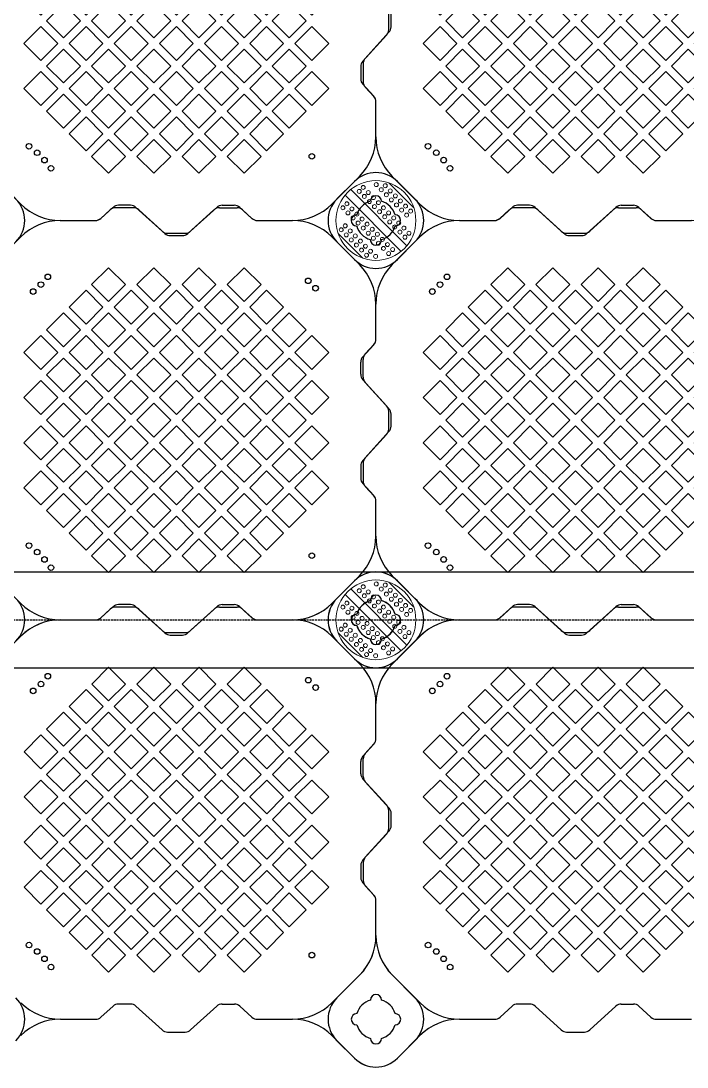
# Model space of a CAD drawing. Header units: millimetres. Extents: x -1612139 to -1260738, y 1141106 to 1536160.
# Drawn here: x -1424085 to -1423250, y 1157087 to 1158397 of the extents above; entities that cross this region are included whole.
import ezdxf

# ---------------------------------------------------------------- set-up
doc = ezdxf.new("R2010")
doc.units = ezdxf.units.MM
doc.header["$LTSCALE"] = 10
doc.linetypes.add('-6_350_HOLE$0$DASH', pattern=[0.35, 0.25, -0.1])
doc.layers.get('0').update_dxf_attribs({"linetype": 'CONTINUOUS'})
doc.layers.add('2维浮筒', color=150, linetype='CONTINUOUS', lineweight=9)
doc.layers.add('苗木图例', color=116, linetype='CONTINUOUS', lineweight=15)
doc.layers.add('面板', color=253, linetype='CONTINUOUS')

# ---------------------------------------------------------------- blocks, each defined once
blk = doc.blocks.new('旗华浮筒')
at = {"layer": '面板'}
for p, q in [((-548.8, 526.9), (-526.9, 548.8)), ((-473.2, 548.8), (-444.8, 520.5)), ((-26.8, 548.8), (-55.2, 520.5)), ((26.9, 548.8), (48.8, 526.9)), ((-332.9, 513.4), (-344.7, 502.6)), ((-303.9, 516), (-326.1, 516)), ((-297.1, 513.4), (-264.4, 483.6)), ((-202.9, 513.4), (-235.6, 483.6)), ((-196.1, 516), (-173.9, 516)), ((-167.1, 513.4), (-155.3, 502.6)), ((-395.4, 500), (-351.5, 500)), ((-148.5, 500), (-104.7, 500)), ((-548.8, 473.2), (-520.5, 444.8)), ((-479.5, 444.8), (-444.8, 479.5)), ((-257.6, 481), (-242.4, 481)), ((-20.5, 444.8), (-55.2, 479.5)), ((48.8, 473.2), (20.5, 444.8)), ((-500, 351.5), (-500, 395.4)), ((0, 351.3), (0, 395.4)), ((-513.4, 332.9), (-502.6, 344.7)), ((-16.4, 329.4), (-2.6, 344.5)), ((-516, 303.9), (-516, 326.1)), ((-19, 307.4), (-19, 322.6)), ((-513.4, 297.1), (-483.6, 264.4)), ((-16.4, 300.6), (13.4, 267.9)), ((-481, 242.4), (-481, 257.6)), ((16, 238.9), (16, 261.1)), ((-513.4, 202.9), (-483.6, 235.6)), ((-16.4, 199.4), (13.4, 232.1)), ((-516, 196.1), (-516, 173.9)), ((-19, 192.6), (-19, 177.4)), ((-16.4, 170.6), (-2.6, 155.5)), ((-513.4, 167.1), (-502.6, 155.3)), ((-500, 104.7), (-500, 148.5)), ((0, 104.7), (0, 148.7)), ((-548.8, 26.8), (-520.5, 55.2)), ((-444.8, 20.5), (-479.5, 55.2)), ((-55.2, 20.5), (-20.5, 55.2)), ((48.8, 26.8), (20.5, 55.2)), ((-329.4, 16.4), (-344.5, 2.6)), ((-307.4, 19), (-322.6, 19)), ((-300.6, 16.4), (-267.9, -13.4)), ((-199.4, 16.4), (-232.1, -13.4)), ((-192.6, 19), (-177.4, 19)), ((-170.6, 16.4), (-155.5, 2.6)), ((-395.4, 0), (-351.3, 0)), ((-148.7, 0), (-104.7, 0)), ((-473.2, -48.8), (-444.8, -20.5)), ((-261.1, -16), (-238.9, -16)), ((-26.8, -48.8), (-55.2, -20.5)), ((-526.9, -48.8), (-548.8, -26.9)), ((48.8, -26.9), (26.9, -48.8))]:
    blk.add_line(p, q, dxfattribs=at)
for points in [[(-334.9, 398.5), (-313.6, 419.7), (-334.9, 440.9), (-356.1, 419.7)], [(-278.3, 398.5), (-257.1, 419.7), (-278.3, 440.9), (-299.5, 419.7)], [(-221.7, 398.5), (-200.5, 419.7), (-221.7, 440.9), (-242.9, 419.7)], [(-165.1, 398.5), (-143.9, 419.7), (-165.1, 440.9), (-186.4, 419.7)], [(-363.1, 370.2), (-341.9, 391.4), (-363.1, 412.6), (-384.4, 391.4)], [(-306.6, 370.2), (-285.4, 391.4), (-306.6, 412.6), (-327.8, 391.4)], [(-250, 370.2), (-228.8, 391.4), (-250, 412.6), (-271.2, 391.4)], [(-193.4, 370.2), (-172.2, 391.4), (-193.4, 412.6), (-214.6, 391.4)], [(-136.9, 370.2), (-115.6, 391.4), (-136.9, 412.6), (-158.1, 391.4)], [(-391.4, 341.9), (-370.2, 363.1), (-391.4, 384.4), (-412.6, 363.1)], [(-334.9, 341.9), (-313.6, 363.1), (-334.9, 384.4), (-356.1, 363.1)], [(-278.3, 341.9), (-257.1, 363.1), (-278.3, 384.4), (-299.5, 363.1)], [(-221.7, 341.9), (-200.5, 363.1), (-221.7, 384.4), (-242.9, 363.1)], [(-165.1, 341.9), (-143.9, 363.1), (-165.1, 384.4), (-186.4, 363.1)], [(-108.6, 341.9), (-87.4, 363.1), (-108.6, 384.4), (-129.8, 363.1)], [(-419.7, 313.6), (-398.5, 334.9), (-419.7, 356.1), (-440.9, 334.9)], [(-363.1, 313.6), (-341.9, 334.9), (-363.1, 356.1), (-384.4, 334.9)], [(-306.6, 313.6), (-285.4, 334.9), (-306.6, 356.1), (-327.8, 334.9)], [(-250, 313.6), (-228.8, 334.9), (-250, 356.1), (-271.2, 334.9)], [(-193.4, 313.6), (-172.2, 334.9), (-193.4, 356.1), (-214.6, 334.9)], [(-136.9, 313.6), (-115.6, 334.9), (-136.9, 356.1), (-158.1, 334.9)], [(-80.3, 313.6), (-59.1, 334.9), (-80.3, 356.1), (-101.5, 334.9)], [(-391.4, 285.4), (-370.2, 306.6), (-391.4, 327.8), (-412.6, 306.6)], [(-334.9, 285.4), (-313.6, 306.6), (-334.9, 327.8), (-356.1, 306.6)], [(-278.3, 285.4), (-257.1, 306.6), (-278.3, 327.8), (-299.5, 306.6)], [(-221.7, 285.4), (-200.5, 306.6), (-221.7, 327.8), (-242.9, 306.6)], [(-165.1, 285.4), (-143.9, 306.6), (-165.1, 327.8), (-186.4, 306.6)], [(-108.6, 285.4), (-87.4, 306.6), (-108.6, 327.8), (-129.8, 306.6)], [(-419.7, 257.1), (-398.5, 278.3), (-419.7, 299.5), (-440.9, 278.3)], [(-363.1, 257.1), (-341.9, 278.3), (-363.1, 299.5), (-384.4, 278.3)], [(-306.6, 257.1), (-285.4, 278.3), (-306.6, 299.5), (-327.8, 278.3)], [(-250, 257.1), (-228.8, 278.3), (-250, 299.5), (-271.2, 278.3)], [(-193.4, 257.1), (-172.2, 278.3), (-193.4, 299.5), (-214.6, 278.3)], [(-136.9, 257.1), (-115.6, 278.3), (-136.9, 299.5), (-158.1, 278.3)], [(-80.3, 257.1), (-59.1, 278.3), (-80.3, 299.5), (-101.5, 278.3)], [(-391.4, 228.8), (-370.2, 250), (-391.4, 271.2), (-412.6, 250)], [(-334.9, 228.8), (-313.6, 250), (-334.9, 271.2), (-356.1, 250)], [(-278.3, 228.8), (-257.1, 250), (-278.3, 271.2), (-299.5, 250)], [(-221.7, 228.8), (-200.5, 250), (-221.7, 271.2), (-242.9, 250)], [(-165.1, 228.8), (-143.9, 250), (-165.1, 271.2), (-186.4, 250)], [(-108.6, 228.8), (-87.4, 250), (-108.6, 271.2), (-129.8, 250)], [(-419.7, 200.5), (-398.5, 221.7), (-419.7, 242.9), (-440.9, 221.7)], [(-363.1, 200.5), (-341.9, 221.7), (-363.1, 242.9), (-384.4, 221.7)], [(-306.6, 200.5), (-285.4, 221.7), (-306.6, 242.9), (-327.8, 221.7)], [(-250, 200.5), (-228.8, 221.7), (-250, 242.9), (-271.2, 221.7)], [(-193.4, 200.5), (-172.2, 221.7), (-193.4, 242.9), (-214.6, 221.7)], [(-136.9, 200.5), (-115.6, 221.7), (-136.9, 242.9), (-158.1, 221.7)], [(-80.3, 200.5), (-59.1, 221.7), (-80.3, 242.9), (-101.5, 221.7)], [(-391.4, 172.2), (-370.2, 193.4), (-391.4, 214.6), (-412.6, 193.4)], [(-334.9, 172.2), (-313.6, 193.4), (-334.9, 214.6), (-356.1, 193.4)], [(-278.3, 172.2), (-257.1, 193.4), (-278.3, 214.6), (-299.5, 193.4)], [(-221.7, 172.2), (-200.5, 193.4), (-221.7, 214.6), (-242.9, 193.4)], [(-165.1, 172.2), (-143.9, 193.4), (-165.1, 214.6), (-186.4, 193.4)], [(-108.6, 172.2), (-87.4, 193.4), (-108.6, 214.6), (-129.8, 193.4)], [(-419.7, 143.9), (-398.5, 165.1), (-419.7, 186.4), (-440.9, 165.1)], [(-363.1, 143.9), (-341.9, 165.1), (-363.1, 186.4), (-384.4, 165.1)], [(-306.6, 143.9), (-285.4, 165.1), (-306.6, 186.4), (-327.8, 165.1)], [(-250, 143.9), (-228.8, 165.1), (-250, 186.4), (-271.2, 165.1)], [(-193.4, 143.9), (-172.2, 165.1), (-193.4, 186.4), (-214.6, 165.1)], [(-136.9, 143.9), (-115.6, 165.1), (-136.9, 186.4), (-158.1, 165.1)], [(-80.3, 143.9), (-59.1, 165.1), (-80.3, 186.4), (-101.5, 165.1)], [(-391.4, 115.6), (-370.2, 136.9), (-391.4, 158.1), (-412.6, 136.9)], [(-334.9, 115.6), (-313.6, 136.9), (-334.9, 158.1), (-356.1, 136.9)], [(-278.3, 115.6), (-257.1, 136.9), (-278.3, 158.1), (-299.5, 136.9)], [(-221.7, 115.6), (-200.5, 136.9), (-221.7, 158.1), (-242.9, 136.9)], [(-165.1, 115.6), (-143.9, 136.9), (-165.1, 158.1), (-186.4, 136.9)], [(-108.6, 115.6), (-87.4, 136.9), (-108.6, 158.1), (-129.8, 136.9)], [(-363.1, 87.4), (-341.9, 108.6), (-363.1, 129.8), (-384.4, 108.6)], [(-306.6, 87.4), (-285.4, 108.6), (-306.6, 129.8), (-327.8, 108.6)], [(-250, 87.4), (-228.8, 108.6), (-250, 129.8), (-271.2, 108.6)], [(-193.4, 87.4), (-172.2, 108.6), (-193.4, 129.8), (-214.6, 108.6)], [(-136.9, 87.4), (-115.6, 108.6), (-136.9, 129.8), (-158.1, 108.6)], [(-334.9, 59.1), (-313.6, 80.3), (-334.9, 101.5), (-356.1, 80.3)], [(-278.3, 59.1), (-257.1, 80.3), (-278.3, 101.5), (-299.5, 80.3)], [(-221.7, 59.1), (-200.5, 80.3), (-221.7, 101.5), (-242.9, 80.3)], [(-165.1, 59.1), (-143.9, 80.3), (-165.1, 101.5), (-186.4, 80.3)]]:
    blk.add_lwpolyline(points, close=True, dxfattribs=at)
for centre in [(-411, 429.4), (-419.7, 419.7), (-84.8, 424.4), (-429.4, 411), (-75.6, 415.2), (-434.7, 92.9), (-424.4, 84.8), (-415.2, 75.6), (-80.3, 80.3), (-407.1, 65.3)]:
    blk.add_circle(centre, 3.5, dxfattribs=at)
for centre, radius, start, end in [((-500, 522), 38, 45, 135), ((0, 522), 38, 45, 135), ((-522, 500), 38, 135, 225), ((-500, 500), 25, 106.2602, 163.7398), ((-500, 524), 7, 0, 180), ((-500, 500), 25, 16.2602, 73.7398), ((0, 500), 25, 106.2602, 163.7398), ((0, 524), 7, 0, 180), ((0, 500), 25, 16.2602, 73.7398), ((22, 500), 38, 315, 45), ((-395.3, 570), 70, 225, 270), ((-326.1, 506), 10, 90, 132.2737), ((-303.9, 506), 10, 47.7263, 90), ((-196.1, 506), 10, 90, 132.2737), ((-173.9, 506), 10, 47.7263, 90), ((-104.7, 570), 70, 270, 315), ((-524, 500), 7, 90, 270), ((-476, 500), 7, 270, 90), ((-395.3, 430), 70, 90, 135), ((-351.5, 510), 10, 270, 312.2737), ((-148.5, 510), 10, 227.7263, 270), ((-104.7, 430), 70, 45, 90), ((-24, 500), 7, 90, 270), ((24, 500), 7, 270, 90), ((-500, 500), 25, 196.2602, 253.7398), ((-500, 500), 25, 286.2602, 343.7398), ((0, 500), 25, 196.2602, 253.7398), ((0, 500), 25, 286.2602, 343.7398), ((-500, 476), 7, 180, 0), ((-257.6, 491), 10, 227.7263, 270), ((-242.4, 491), 10, 270, 312.2737), ((0, 476), 7, 180, 0), ((-570, 395.3), 70, 0, 45), ((-430, 395.3), 70, 135, 180), ((-70, 395.3), 70, 0, 45), ((70, 395.3), 70, 135, 180), ((-510, 351.5), 10, 317.7263, 0), ((-10, 351.3), 10, 317.7263, 0), ((-506, 326.1), 10, 137.7263, 180), ((-9, 322.6), 10, 137.7263, 180), ((-506, 303.9), 10, 180, 222.2737), ((-9, 307.4), 10, 180, 222.2737), ((-491, 257.6), 10, 0, 42.2737), ((6, 261.1), 10, 0, 42.2737), ((-491, 242.4), 10, 317.7263, 0), ((6, 238.9), 10, 317.7263, 0), ((-506, 196.1), 10, 137.7263, 180), ((-9, 192.6), 10, 137.7263, 180), ((-506, 173.9), 10, 180, 222.2737), ((-9, 177.4), 10, 180, 222.2737), ((-510, 148.5), 10, 0, 42.2737), ((-10, 148.7), 10, 0, 42.2737), ((-570, 104.7), 70, 315, 0), ((-430, 104.7), 70, 180, 225), ((-70, 104.7), 70, 315, 0), ((70, 104.7), 70, 180, 225), ((-522, 0), 38, 135, 225), ((-500, 24), 7, 0, 180), ((0, 24), 7, 0, 180), ((22, 0), 38, 315, 45), ((-500, 0), 25, 106.2602, 163.7398), ((-500, 0), 25, 16.2602, 73.7398), ((-395.3, 70), 70, 225, 270), ((-322.6, 9), 10, 90, 132.2737), ((-307.4, 9), 10, 47.7263, 90), ((-192.6, 9), 10, 90, 132.2737), ((-177.4, 9), 10, 47.7263, 90), ((-104.7, 70), 70, 270, 315), ((0, 0), 25, 106.2602, 163.7398), ((0, 0), 25, 16.2602, 73.7398), ((-524, 0), 7, 90, 270), ((-476, 0), 7, 270, 90), ((-395.3, -70), 70, 90, 135), ((-351.3, 10), 10, 270, 312.2737), ((-148.7, 10), 10, 227.7263, 270), ((-104.7, -70), 70, 45, 90), ((-24, 0), 7, 90, 270), ((24, 0), 7, 270, 90), ((-500, 0), 25, 196.2602, 253.7398), ((-500, 0), 25, 286.2602, 343.7398), ((0, 0), 25, 196.2602, 253.7398), ((0, 0), 25, 286.2602, 343.7398), ((-500, -24), 7, 180, 0), ((-261.1, -6), 10, 227.7263, 270), ((-238.9, -6), 10, 270, 312.2737), ((0, -24), 7, 180, 0), ((-500, -22), 38, 225, 315), ((0, -22), 38, 225, 315)]:
    blk.add_arc(centre, radius, start, end, dxfattribs=at)
blk = doc.blocks.new('getr')
at = {"layer": '面板'}
for p, q in [((47816.2, -33155), (47787.9, -33183.4)), ((47794.2, -33177), (47816.2, -33155)), ((47869.9, -33155), (47898.2, -33183.4)), ((47870, -33155), (47891.9, -33177)), ((47510.2, -33190.5), (47498.3, -33201.3)), ((47539.2, -33187.9), (47516.9, -33187.9)), ((47545.9, -33190.5), (47578.7, -33220.3)), ((47640.2, -33190.5), (47607.4, -33220.3)), ((47646.9, -33187.9), (47669.2, -33187.9)), ((47675.9, -33190.5), (47687.8, -33201.3)), ((48010.2, -33190.5), (47998.3, -33201.3)), ((48039.2, -33187.9), (48016.9, -33187.9)), ((48045.9, -33190.5), (48078.7, -33220.3)), ((48140.2, -33190.5), (48107.4, -33220.3)), ((48146.9, -33187.9), (48169.2, -33187.9)), ((48175.9, -33190.5), (48187.8, -33201.3)), ((47447.7, -33203.9), (47491.6, -33203.9)), ((47694.5, -33203.9), (47738.3, -33203.9)), ((47947.7, -33203.9), (47991.6, -33203.9)), ((48194.5, -33203.9), (48238.3, -33203.9)), ((47585.4, -33222.9), (47600.7, -33222.9)), ((47822.6, -33259.1), (47787.8, -33224.4)), ((47794.2, -33230.7), (47822.6, -33259)), ((47863.6, -33259.1), (47898.3, -33224.4)), ((47891.9, -33230.7), (47863.6, -33259)), ((48085.4, -33222.9), (48100.7, -33222.9)), ((47843.1, -33352.6), (47843.1, -33308.5)), ((47843.1, -33352.4), (47843.1, -33308.5)), ((47826.7, -33374.5), (47840.5, -33359.3)), ((47829.7, -33371), (47840.5, -33359.1)), ((47824.1, -33396.5), (47824.1, -33381.2)), ((47827.1, -33400), (47827.1, -33377.7)), ((47826.7, -33403.2), (47856.5, -33436)), ((47829.7, -33406.7), (47859.5, -33439.5)), ((47859.1, -33465), (47859.1, -33442.7)), ((47862.1, -33461.5), (47862.1, -33446.2)), ((47826.7, -33504.5), (47856.5, -33471.7)), ((47829.7, -33501), (47859.5, -33468.2)), ((47824.1, -33511.2), (47824.1, -33526.5)), ((47827.1, -33507.7), (47827.1, -33530)), ((47826.7, -33533.2), (47840.5, -33548.4)), ((47829.7, -33536.7), (47840.5, -33548.6)), ((47843.1, -33599.1), (47843.1, -33555.1)), ((47843.1, -33599.1), (47843.1, -33555.3)), ((47787.8, -33683.4), (47822.6, -33648.6)), ((47794.2, -33677), (47822.6, -33648.7)), ((47898.3, -33683.4), (47863.6, -33648.6)), ((47891.9, -33677), (47863.6, -33648.7)), ((47513.7, -33687.5), (47498.5, -33701.3)), ((47535.7, -33684.9), (47520.4, -33684.9)), ((47542.4, -33687.5), (47575.2, -33717.3)), ((47643.7, -33687.5), (47610.9, -33717.3)), ((47650.4, -33684.9), (47665.7, -33684.9)), ((47672.4, -33687.5), (47687.6, -33701.3)), ((48013.7, -33687.5), (47998.5, -33701.3)), ((48035.7, -33684.9), (48020.4, -33684.9)), ((48042.4, -33687.5), (48075.2, -33717.3)), ((48143.7, -33687.5), (48110.9, -33717.3)), ((48150.4, -33684.9), (48165.7, -33684.9)), ((48172.4, -33687.5), (48187.6, -33701.3)), ((47447.7, -33703.9), (47491.8, -33703.9)), ((47694.3, -33703.9), (47738.3, -33703.9)), ((47947.7, -33703.9), (47991.8, -33703.9)), ((48194.3, -33703.9), (48238.3, -33703.9)), ((47581.9, -33719.9), (47604.2, -33719.9)), ((47816.2, -33752.7), (47787.9, -33724.4)), ((47869.9, -33752.7), (47898.2, -33724.4)), ((48081.9, -33719.9), (48104.2, -33719.9)), ((47816.2, -33752.7), (47794.2, -33730.8)), ((47891.9, -33730.8), (47870, -33752.7))]:
    blk.add_line(p, q, dxfattribs=at)
for points in [[(47508.2, -33305.4), (47529.4, -33284.2), (47508.2, -33263), (47487, -33284.2)], [(47564.8, -33305.4), (47586, -33284.2), (47564.8, -33263), (47543.6, -33284.2)], [(47621.4, -33305.4), (47642.6, -33284.2), (47621.4, -33263), (47600.1, -33284.2)], [(47677.9, -33305.4), (47699.1, -33284.2), (47677.9, -33263), (47656.7, -33284.2)], [(48008.2, -33305.4), (48029.4, -33284.2), (48008.2, -33263), (47987, -33284.2)], [(48064.8, -33305.4), (48086, -33284.2), (48064.8, -33263), (48043.6, -33284.2)], [(48121.4, -33305.4), (48142.6, -33284.2), (48121.4, -33263), (48100.1, -33284.2)], [(48177.9, -33305.4), (48199.1, -33284.2), (48177.9, -33263), (48156.7, -33284.2)], [(47479.9, -33333.7), (47501.2, -33312.5), (47479.9, -33291.2), (47458.7, -33312.5)], [(47536.5, -33333.7), (47557.7, -33312.5), (47536.5, -33291.2), (47515.3, -33312.5)], [(47593.1, -33333.7), (47614.3, -33312.5), (47593.1, -33291.2), (47571.9, -33312.5)], [(47649.6, -33333.7), (47670.9, -33312.5), (47649.6, -33291.2), (47628.4, -33312.5)], [(47706.2, -33333.7), (47727.4, -33312.5), (47706.2, -33291.2), (47685, -33312.5)], [(47979.9, -33333.7), (48001.2, -33312.5), (47979.9, -33291.2), (47958.7, -33312.5)], [(48036.5, -33333.7), (48057.7, -33312.5), (48036.5, -33291.2), (48015.3, -33312.5)], [(48093.1, -33333.7), (48114.3, -33312.5), (48093.1, -33291.2), (48071.9, -33312.5)], [(48149.6, -33333.7), (48170.9, -33312.5), (48149.6, -33291.2), (48128.4, -33312.5)], [(48206.2, -33333.7), (48227.4, -33312.5), (48206.2, -33291.2), (48185, -33312.5)], [(47451.7, -33361.9), (47472.9, -33340.7), (47451.7, -33319.5), (47430.4, -33340.7)], [(47508.2, -33361.9), (47529.4, -33340.7), (47508.2, -33319.5), (47487, -33340.7)], [(47564.8, -33361.9), (47586, -33340.7), (47564.8, -33319.5), (47543.6, -33340.7)], [(47621.4, -33361.9), (47642.6, -33340.7), (47621.4, -33319.5), (47600.1, -33340.7)], [(47677.9, -33361.9), (47699.1, -33340.7), (47677.9, -33319.5), (47656.7, -33340.7)], [(47734.5, -33361.9), (47755.7, -33340.7), (47734.5, -33319.5), (47713.3, -33340.7)], [(47951.7, -33361.9), (47972.9, -33340.7), (47951.7, -33319.5), (47930.4, -33340.7)], [(48008.2, -33361.9), (48029.4, -33340.7), (48008.2, -33319.5), (47987, -33340.7)], [(48064.8, -33361.9), (48086, -33340.7), (48064.8, -33319.5), (48043.6, -33340.7)], [(48121.4, -33361.9), (48142.6, -33340.7), (48121.4, -33319.5), (48100.1, -33340.7)], [(48177.9, -33361.9), (48199.1, -33340.7), (48177.9, -33319.5), (48156.7, -33340.7)], [(48234.5, -33361.9), (48255.7, -33340.7), (48234.5, -33319.5), (48213.3, -33340.7)], [(47423.4, -33390.2), (47444.6, -33369), (47423.4, -33347.8), (47402.2, -33369)], [(47479.9, -33390.2), (47501.2, -33369), (47479.9, -33347.8), (47458.7, -33369)], [(47536.5, -33390.2), (47557.7, -33369), (47536.5, -33347.8), (47515.3, -33369)], [(47593.1, -33390.2), (47614.3, -33369), (47593.1, -33347.8), (47571.9, -33369)], [(47649.6, -33390.2), (47670.9, -33369), (47649.6, -33347.8), (47628.4, -33369)], [(47706.2, -33390.2), (47727.4, -33369), (47706.2, -33347.8), (47685, -33369)], [(47762.8, -33390.2), (47784, -33369), (47762.8, -33347.8), (47741.6, -33369)], [(47923.4, -33390.2), (47944.6, -33369), (47923.4, -33347.8), (47902.2, -33369)], [(47979.9, -33390.2), (48001.2, -33369), (47979.9, -33347.8), (47958.7, -33369)], [(48036.5, -33390.2), (48057.7, -33369), (48036.5, -33347.8), (48015.3, -33369)], [(48093.1, -33390.2), (48114.3, -33369), (48093.1, -33347.8), (48071.9, -33369)], [(48149.6, -33390.2), (48170.9, -33369), (48149.6, -33347.8), (48128.4, -33369)], [(48206.2, -33390.2), (48227.4, -33369), (48206.2, -33347.8), (48185, -33369)], [(47451.7, -33418.5), (47472.9, -33397.3), (47451.7, -33376.1), (47430.4, -33397.3)], [(47508.2, -33418.5), (47529.4, -33397.3), (47508.2, -33376.1), (47487, -33397.3)], [(47564.8, -33418.5), (47586, -33397.3), (47564.8, -33376.1), (47543.6, -33397.3)], [(47621.4, -33418.5), (47642.6, -33397.3), (47621.4, -33376.1), (47600.1, -33397.3)], [(47677.9, -33418.5), (47699.1, -33397.3), (47677.9, -33376.1), (47656.7, -33397.3)], [(47734.5, -33418.5), (47755.7, -33397.3), (47734.5, -33376.1), (47713.3, -33397.3)], [(47951.7, -33418.5), (47972.9, -33397.3), (47951.7, -33376.1), (47930.4, -33397.3)], [(48008.2, -33418.5), (48029.4, -33397.3), (48008.2, -33376.1), (47987, -33397.3)], [(48064.8, -33418.5), (48086, -33397.3), (48064.8, -33376.1), (48043.6, -33397.3)], [(48121.4, -33418.5), (48142.6, -33397.3), (48121.4, -33376.1), (48100.1, -33397.3)], [(48177.9, -33418.5), (48199.1, -33397.3), (48177.9, -33376.1), (48156.7, -33397.3)], [(48234.5, -33418.5), (48255.7, -33397.3), (48234.5, -33376.1), (48213.3, -33397.3)], [(47423.4, -33446.8), (47444.6, -33425.6), (47423.4, -33404.4), (47402.2, -33425.6)], [(47479.9, -33446.8), (47501.2, -33425.6), (47479.9, -33404.4), (47458.7, -33425.6)], [(47536.5, -33446.8), (47557.7, -33425.6), (47536.5, -33404.4), (47515.3, -33425.6)], [(47593.1, -33446.8), (47614.3, -33425.6), (47593.1, -33404.4), (47571.9, -33425.6)], [(47649.6, -33446.8), (47670.9, -33425.6), (47649.6, -33404.4), (47628.4, -33425.6)], [(47706.2, -33446.8), (47727.4, -33425.6), (47706.2, -33404.4), (47685, -33425.6)], [(47762.8, -33446.8), (47784, -33425.6), (47762.8, -33404.4), (47741.6, -33425.6)], [(47923.4, -33446.8), (47944.6, -33425.6), (47923.4, -33404.4), (47902.2, -33425.6)], [(47979.9, -33446.8), (48001.2, -33425.6), (47979.9, -33404.4), (47958.7, -33425.6)], [(48036.5, -33446.8), (48057.7, -33425.6), (48036.5, -33404.4), (48015.3, -33425.6)], [(48093.1, -33446.8), (48114.3, -33425.6), (48093.1, -33404.4), (48071.9, -33425.6)], [(48149.6, -33446.8), (48170.9, -33425.6), (48149.6, -33404.4), (48128.4, -33425.6)], [(48206.2, -33446.8), (48227.4, -33425.6), (48206.2, -33404.4), (48185, -33425.6)], [(47451.7, -33475.1), (47472.9, -33453.9), (47451.7, -33432.7), (47430.4, -33453.9)], [(47508.2, -33475.1), (47529.4, -33453.9), (47508.2, -33432.7), (47487, -33453.9)], [(47564.8, -33475.1), (47586, -33453.9), (47564.8, -33432.7), (47543.6, -33453.9)], [(47621.4, -33475.1), (47642.6, -33453.9), (47621.4, -33432.7), (47600.1, -33453.9)], [(47677.9, -33475.1), (47699.1, -33453.9), (47677.9, -33432.7), (47656.7, -33453.9)], [(47734.5, -33475.1), (47755.7, -33453.9), (47734.5, -33432.7), (47713.3, -33453.9)], [(47951.7, -33475.1), (47972.9, -33453.9), (47951.7, -33432.7), (47930.4, -33453.9)], [(48008.2, -33475.1), (48029.4, -33453.9), (48008.2, -33432.7), (47987, -33453.9)], [(48064.8, -33475.1), (48086, -33453.9), (48064.8, -33432.7), (48043.6, -33453.9)], [(48121.4, -33475.1), (48142.6, -33453.9), (48121.4, -33432.7), (48100.1, -33453.9)], [(48177.9, -33475.1), (48199.1, -33453.9), (48177.9, -33432.7), (48156.7, -33453.9)], [(48234.5, -33475.1), (48255.7, -33453.9), (48234.5, -33432.7), (48213.3, -33453.9)], [(47423.4, -33503.4), (47444.6, -33482.2), (47423.4, -33460.9), (47402.2, -33482.2)], [(47479.9, -33503.4), (47501.2, -33482.2), (47479.9, -33460.9), (47458.7, -33482.2)], [(47536.5, -33503.4), (47557.7, -33482.2), (47536.5, -33460.9), (47515.3, -33482.2)], [(47593.1, -33503.4), (47614.3, -33482.2), (47593.1, -33460.9), (47571.9, -33482.2)], [(47649.6, -33503.4), (47670.9, -33482.2), (47649.6, -33460.9), (47628.4, -33482.2)], [(47706.2, -33503.4), (47727.4, -33482.2), (47706.2, -33460.9), (47685, -33482.2)], [(47762.8, -33503.4), (47784, -33482.2), (47762.8, -33460.9), (47741.6, -33482.2)], [(47923.4, -33503.4), (47944.6, -33482.2), (47923.4, -33460.9), (47902.2, -33482.2)], [(47979.9, -33503.4), (48001.2, -33482.2), (47979.9, -33460.9), (47958.7, -33482.2)], [(48036.5, -33503.4), (48057.7, -33482.2), (48036.5, -33460.9), (48015.3, -33482.2)], [(48093.1, -33503.4), (48114.3, -33482.2), (48093.1, -33460.9), (48071.9, -33482.2)], [(48149.6, -33503.4), (48170.9, -33482.2), (48149.6, -33460.9), (48128.4, -33482.2)], [(48206.2, -33503.4), (48227.4, -33482.2), (48206.2, -33460.9), (48185, -33482.2)], [(47451.7, -33531.7), (47472.9, -33510.4), (47451.7, -33489.2), (47430.4, -33510.4)], [(47508.2, -33531.7), (47529.4, -33510.4), (47508.2, -33489.2), (47487, -33510.4)], [(47564.8, -33531.7), (47586, -33510.4), (47564.8, -33489.2), (47543.6, -33510.4)], [(47621.4, -33531.7), (47642.6, -33510.4), (47621.4, -33489.2), (47600.1, -33510.4)], [(47677.9, -33531.7), (47699.1, -33510.4), (47677.9, -33489.2), (47656.7, -33510.4)], [(47734.5, -33531.7), (47755.7, -33510.4), (47734.5, -33489.2), (47713.3, -33510.4)], [(47951.7, -33531.7), (47972.9, -33510.4), (47951.7, -33489.2), (47930.4, -33510.4)], [(48008.2, -33531.7), (48029.4, -33510.4), (48008.2, -33489.2), (47987, -33510.4)], [(48064.8, -33531.7), (48086, -33510.4), (48064.8, -33489.2), (48043.6, -33510.4)], [(48121.4, -33531.7), (48142.6, -33510.4), (48121.4, -33489.2), (48100.1, -33510.4)], [(48177.9, -33531.7), (48199.1, -33510.4), (48177.9, -33489.2), (48156.7, -33510.4)], [(48234.5, -33531.7), (48255.7, -33510.4), (48234.5, -33489.2), (48213.3, -33510.4)], [(47423.4, -33559.9), (47444.6, -33538.7), (47423.4, -33517.5), (47402.2, -33538.7)], [(47479.9, -33559.9), (47501.2, -33538.7), (47479.9, -33517.5), (47458.7, -33538.7)], [(47536.5, -33559.9), (47557.7, -33538.7), (47536.5, -33517.5), (47515.3, -33538.7)], [(47593.1, -33559.9), (47614.3, -33538.7), (47593.1, -33517.5), (47571.9, -33538.7)], [(47649.6, -33559.9), (47670.9, -33538.7), (47649.6, -33517.5), (47628.4, -33538.7)], [(47706.2, -33559.9), (47727.4, -33538.7), (47706.2, -33517.5), (47685, -33538.7)], [(47762.8, -33559.9), (47784, -33538.7), (47762.8, -33517.5), (47741.6, -33538.7)], [(47923.4, -33559.9), (47944.6, -33538.7), (47923.4, -33517.5), (47902.2, -33538.7)], [(47979.9, -33559.9), (48001.2, -33538.7), (47979.9, -33517.5), (47958.7, -33538.7)], [(48036.5, -33559.9), (48057.7, -33538.7), (48036.5, -33517.5), (48015.3, -33538.7)], [(48093.1, -33559.9), (48114.3, -33538.7), (48093.1, -33517.5), (48071.9, -33538.7)], [(48149.6, -33559.9), (48170.9, -33538.7), (48149.6, -33517.5), (48128.4, -33538.7)], [(48206.2, -33559.9), (48227.4, -33538.7), (48206.2, -33517.5), (48185, -33538.7)], [(47451.7, -33588.2), (47472.9, -33567), (47451.7, -33545.8), (47430.4, -33567)], [(47508.2, -33588.2), (47529.4, -33567), (47508.2, -33545.8), (47487, -33567)], [(47564.8, -33588.2), (47586, -33567), (47564.8, -33545.8), (47543.6, -33567)], [(47621.4, -33588.2), (47642.6, -33567), (47621.4, -33545.8), (47600.1, -33567)], [(47677.9, -33588.2), (47699.1, -33567), (47677.9, -33545.8), (47656.7, -33567)], [(47734.5, -33588.2), (47755.7, -33567), (47734.5, -33545.8), (47713.3, -33567)], [(47951.7, -33588.2), (47972.9, -33567), (47951.7, -33545.8), (47930.4, -33567)], [(48008.2, -33588.2), (48029.4, -33567), (48008.2, -33545.8), (47987, -33567)], [(48064.8, -33588.2), (48086, -33567), (48064.8, -33545.8), (48043.6, -33567)], [(48121.4, -33588.2), (48142.6, -33567), (48121.4, -33545.8), (48100.1, -33567)], [(48177.9, -33588.2), (48199.1, -33567), (48177.9, -33545.8), (48156.7, -33567)], [(48234.5, -33588.2), (48255.7, -33567), (48234.5, -33545.8), (48213.3, -33567)], [(47479.9, -33616.5), (47501.2, -33595.3), (47479.9, -33574.1), (47458.7, -33595.3)], [(47536.5, -33616.5), (47557.7, -33595.3), (47536.5, -33574.1), (47515.3, -33595.3)], [(47593.1, -33616.5), (47614.3, -33595.3), (47593.1, -33574.1), (47571.9, -33595.3)], [(47649.6, -33616.5), (47670.9, -33595.3), (47649.6, -33574.1), (47628.4, -33595.3)], [(47706.2, -33616.5), (47727.4, -33595.3), (47706.2, -33574.1), (47685, -33595.3)], [(47979.9, -33616.5), (48001.2, -33595.3), (47979.9, -33574.1), (47958.7, -33595.3)], [(48036.5, -33616.5), (48057.7, -33595.3), (48036.5, -33574.1), (48015.3, -33595.3)], [(48093.1, -33616.5), (48114.3, -33595.3), (48093.1, -33574.1), (48071.9, -33595.3)], [(48149.6, -33616.5), (48170.9, -33595.3), (48149.6, -33574.1), (48128.4, -33595.3)], [(48206.2, -33616.5), (48227.4, -33595.3), (48206.2, -33574.1), (48185, -33595.3)], [(47508.2, -33644.8), (47529.4, -33623.6), (47508.2, -33602.4), (47487, -33623.6)], [(47564.8, -33644.8), (47586, -33623.6), (47564.8, -33602.4), (47543.6, -33623.6)], [(47621.4, -33644.8), (47642.6, -33623.6), (47621.4, -33602.4), (47600.1, -33623.6)], [(47677.9, -33644.8), (47699.1, -33623.6), (47677.9, -33602.4), (47656.7, -33623.6)], [(48008.2, -33644.8), (48029.4, -33623.6), (48008.2, -33602.4), (47987, -33623.6)], [(48064.8, -33644.8), (48086, -33623.6), (48064.8, -33602.4), (48043.6, -33623.6)], [(48121.4, -33644.8), (48142.6, -33623.6), (48121.4, -33602.4), (48100.1, -33623.6)], [(48177.9, -33644.8), (48199.1, -33623.6), (48177.9, -33602.4), (48156.7, -33623.6)]]:
    blk.add_lwpolyline(points, close=True, dxfattribs=at)
for centre in [(47423.4, -33284.2), (47432, -33274.4), (47758.3, -33279.4), (47923.4, -33284.2), (47932, -33274.4), (47413.6, -33292.8), (47767.5, -33288.6), (47913.6, -33292.8), (47408.4, -33611), (47908.4, -33611), (47418.6, -33619.1), (47762.8, -33623.6), (47918.6, -33619.1), (47427.8, -33628.3), (47436, -33638.6), (47927.8, -33628.3), (47936, -33638.6)]:
    blk.add_circle(centre, 3.5, dxfattribs=at)
for centre, radius, start, end in [((47843.1, -33181.9), 38, 45, 135), ((47843, -33181.9), 38, 45, 135), ((47365, -33203.8), 38, 315, 45), ((47821.1, -33203.8), 38, 135, 225), ((47843.1, -33179.9), 7, 0, 180), ((47843.1, -33179.9), 7, 0, 180), ((47865, -33203.8), 38, 315, 45), ((47447.7, -33133.9), 70, 225, 270), ((47516.9, -33197.9), 10, 90, 132.2737), ((47539.2, -33197.9), 10, 47.7263, 90), ((47646.9, -33197.9), 10, 90, 132.2737), ((47669.2, -33197.9), 10, 47.7263, 90), ((47738.4, -33133.9), 70, 270, 315), ((47843.1, -33203.9), 25, 106.2602, 163.7398), ((47843.1, -33203.9), 25, 106.2602, 163.7398), ((47843.1, -33203.9), 25, 16.2602, 73.7398), ((47843.1, -33203.9), 25, 16.2602, 73.7398), ((47947.7, -33133.9), 70, 225, 270), ((48016.9, -33197.9), 10, 90, 132.2737), ((48039.2, -33197.9), 10, 47.7263, 90), ((48146.9, -33197.9), 10, 90, 132.2737), ((48169.2, -33197.9), 10, 47.7263, 90), ((47447.8, -33273.9), 70, 90, 135), ((47491.6, -33193.9), 10, 270, 312.2737), ((47694.5, -33193.9), 10, 227.7263, 270), ((47738.3, -33273.9), 70, 45, 90), ((47819.1, -33203.9), 7, 90, 270), ((47819.1, -33203.9), 7, 90, 270), ((47867.1, -33203.9), 7, 270, 90), ((47867.1, -33203.9), 7, 270, 90), ((47947.8, -33273.9), 70, 90, 135), ((47991.6, -33193.9), 10, 270, 312.2737), ((48194.5, -33193.9), 10, 227.7263, 270), ((47843.1, -33203.9), 25, 196.2602, 253.7398), ((47843.1, -33203.9), 25, 196.2602, 253.7398), ((47843.1, -33203.9), 25, 286.2602, 343.7398), ((47843.1, -33203.9), 25, 286.2602, 343.7398), ((47585.4, -33212.9), 10, 227.7263, 270), ((47600.7, -33212.9), 10, 270, 312.2737), ((47843.1, -33227.9), 7, 180, 0), ((47843.1, -33227.9), 7, 180, 0), ((48085.4, -33212.9), 10, 227.7263, 270), ((48100.7, -33212.9), 10, 270, 312.2737), ((47773.1, -33308.5), 70, 0, 45), ((47773.1, -33308.6), 70, 0, 45), ((47913.1, -33308.5), 70, 135, 180), ((47913.1, -33308.6), 70, 135, 180), ((47833.1, -33352.4), 10, 317.7263, 0), ((47833.1, -33352.6), 10, 317.7263, 0), ((47834.1, -33381.2), 10, 137.7263, 180), ((47837.1, -33377.7), 10, 137.7263, 180), ((47834.1, -33396.5), 10, 180, 222.2737), ((47837.1, -33400), 10, 180, 222.2737), ((47849.1, -33442.7), 10, 0, 42.2737), ((47852.1, -33446.2), 10, 0, 42.2737), ((47849.1, -33465), 10, 317.7263, 0), ((47852.1, -33461.5), 10, 317.7263, 0), ((47834.1, -33511.2), 10, 137.7263, 180), ((47837.1, -33507.7), 10, 137.7263, 180), ((47834.1, -33526.5), 10, 180, 222.2737), ((47837.1, -33530), 10, 180, 222.2737), ((47833.1, -33555.1), 10, 0, 42.2737), ((47833.1, -33555.3), 10, 0, 42.2737), ((47773.1, -33599.1), 70, 315, 0), ((47773.1, -33599.2), 70, 315, 0), ((47913.1, -33599.1), 70, 180, 225), ((47913.1, -33599.2), 70, 180, 225), ((47843.1, -33679.9), 7, 0, 180), ((47843.1, -33679.9), 7, 0, 180), ((47365, -33703.9), 38, 315, 45), ((47447.8, -33633.9), 70, 225, 270), ((47520.4, -33694.9), 10, 90, 132.2737), ((47535.7, -33694.9), 10, 47.7263, 90), ((47650.4, -33694.9), 10, 90, 132.2737), ((47665.7, -33694.9), 10, 47.7263, 90), ((47738.3, -33633.9), 70, 270, 315), ((47821.1, -33703.9), 38, 135, 225), ((47843.1, -33703.9), 25, 106.2602, 163.7398), ((47843.1, -33703.9), 25, 106.2602, 163.7398), ((47843.1, -33703.9), 25, 16.2602, 73.7398), ((47843.1, -33703.9), 25, 16.2602, 73.7398), ((47865, -33703.9), 38, 315, 45), ((47947.8, -33633.9), 70, 225, 270), ((48020.4, -33694.9), 10, 90, 132.2737), ((48035.7, -33694.9), 10, 47.7263, 90), ((48150.4, -33694.9), 10, 90, 132.2737), ((48165.7, -33694.9), 10, 47.7263, 90), ((47491.8, -33693.9), 10, 270, 312.2737), ((47694.3, -33693.9), 10, 227.7263, 270), ((47819.1, -33703.9), 7, 90, 270), ((47819.1, -33703.9), 7, 90, 270), ((47867.1, -33703.9), 7, 270, 90), ((47867.1, -33703.9), 7, 270, 90), ((47991.8, -33693.9), 10, 270, 312.2737), ((48194.3, -33693.9), 10, 227.7263, 270), ((47447.7, -33773.9), 70, 90, 135), ((47738.4, -33773.9), 70, 45, 90), ((47843.1, -33703.9), 25, 196.2602, 253.7398), ((47843.1, -33703.9), 25, 196.2602, 253.7398), ((47843.1, -33703.9), 25, 286.2602, 343.7398), ((47843.1, -33703.9), 25, 286.2602, 343.7398), ((47947.7, -33773.9), 70, 90, 135), ((47581.9, -33709.9), 10, 227.7263, 270), ((47604.2, -33709.9), 10, 270, 312.2737), ((47843.1, -33727.9), 7, 180, 0), ((47843.1, -33727.9), 7, 180, 0), ((48081.9, -33709.9), 10, 227.7263, 270), ((48104.2, -33709.9), 10, 270, 312.2737), ((47843.1, -33725.8), 38, 225, 315), ((47843, -33725.8), 38, 225, 315)]:
    blk.add_arc(centre, radius, start, end, dxfattribs=at)
blk = doc.blocks.new('ds')
at = {"color": 251, "lineweight": 5}
for p, q in [((47.2, 16.4), (16.4, 47.2)), ((31.6, -38.7), (-38.7, 31.6)), ((38.7, -31.6), (-31.6, 38.7)), ((-16.4, -47.2), (-47.2, -16.4))]:
    blk.add_line(p, q, dxfattribs=at)
for centre, radius in [((0, 0), 50), ((-15.9, 41.4), 2.5), ((0.4, 44.9), 2.5), ((6.7, 38.5), 2.5), ((11.7, 43.5), 2.5), ((18, 37.1), 2.5), ((-20.9, 36.4), 2.5), ((-14.5, 30.1), 2.5), ((-9.5, 35), 2.5), ((-3.2, 28.6), 2.5), ((13.1, 32.2), 2.5), ((19.4, 25.8), 2.5), ((24.4, 30.8), 2.5), ((30.8, 24.4), 2.5), ((-41.4, 15.9), 2.5), ((-36.4, 20.9), 2.5), ((-30.1, 14.5), 2.5), ((-8.1, 23.7), 2.5), ((-1.8, 17.3), 2.5), ((3.2, 22.3), 2.5), ((4.6, 11), 2.5), ((9.5, 15.9), 2.5), ((25.8, 19.4), 2.5), ((32.2, 13.1), 2.5), ((37.1, 18), 2.5), ((43.5, 11.7), 2.5), ((-35, 9.5), 2.5), ((-28.6, 3.2), 2.5), ((-23.7, 8.1), 2.5), ((-17.3, 1.8), 2.5), ((11, 4.6), 2.5), ((15.9, 9.5), 2.5), ((17.3, -1.8), 2.5), ((22.3, 3.2), 2.5), ((38.5, 6.7), 2.5), ((-43.5, -11.7), 2.5), ((-38.5, -6.7), 2.5), ((-32.2, -13.1), 2.5), ((-22.3, -3.2), 2.5), ((-15.9, -9.5), 2.5), ((-11, -4.6), 2.5), ((-4.6, -11), 2.5), ((23.7, -8.1), 2.5), ((28.6, -3.2), 2.5), ((30.1, -14.5), 2.5), ((35, -9.5), 2.5), ((-37.1, -18), 2.5), ((-30.8, -24.4), 2.5), ((-25.8, -19.4), 2.5), ((-19.4, -25.8), 2.5), ((-9.5, -15.9), 2.5), ((-3.2, -22.3), 2.5), ((1.8, -17.3), 2.5), ((3.2, -28.6), 2.5), ((8.1, -23.7), 2.5), ((36.4, -20.9), 2.5), ((41.4, -15.9), 2.5), ((-24.4, -30.8), 2.5), ((-18, -37.1), 2.5), ((-13.1, -32.2), 2.5), ((-6.7, -38.5), 2.5), ((9.5, -35), 2.5), ((14.5, -30.1), 2.5), ((15.9, -41.4), 2.5), ((20.9, -36.4), 2.5), ((-11.7, -43.5), 2.5), ((-0.4, -44.9), 2.5)]:
    blk.add_circle(centre, radius, dxfattribs=at)
blk = doc.blocks.new('*U158')
at = {"layer": '苗木图例'}
for p in [(0, -250), (0, -250), (0, -750), (0, -750)]:
    blk.add_blockref('ds', p, dxfattribs=at)
blk = doc.blocks.new('*U159')
at = {"color": 0, "linetype": 'ByBlock', "lineweight": -2, "transparency": 16777216}
blk.add_blockref('*U158', (2500, 0), dxfattribs=at)
blk = doc.blocks.new('PMTLG')
at = {"color": 6}
for p, q in [((-5534, 60), (70.1, 60)), ((-5534, -60), (70.1, -60))]:
    blk.add_line(p, q, dxfattribs=at)
at = {"color": 6, "linetype": '-6_350_HOLE$0$DASH'}
blk.add_line((-5534, 0), (70.1, 0), dxfattribs=at)

msp = doc.modelspace()

# ---------------------------------------------------------------- block references
for name, p in [('*U159', (-1426140, 1158396.9)), ('PMTLG', (-1421181.8, 1157646.9)), ('getr', (-1471483, 1190850.7))]:
    msp.add_blockref(name, p)
at = {"layer": '2维浮筒'}
for p in [(-1424140, 1158146.9), (-1423640, 1158146.9), (-1423140, 1158146.9), (-1424140, 1157646.9), (-1423640, 1157646.9), (-1423140, 1157646.9)]:
    msp.add_blockref('旗华浮筒', p, dxfattribs=at)

doc.saveas('drawing.dxf')
